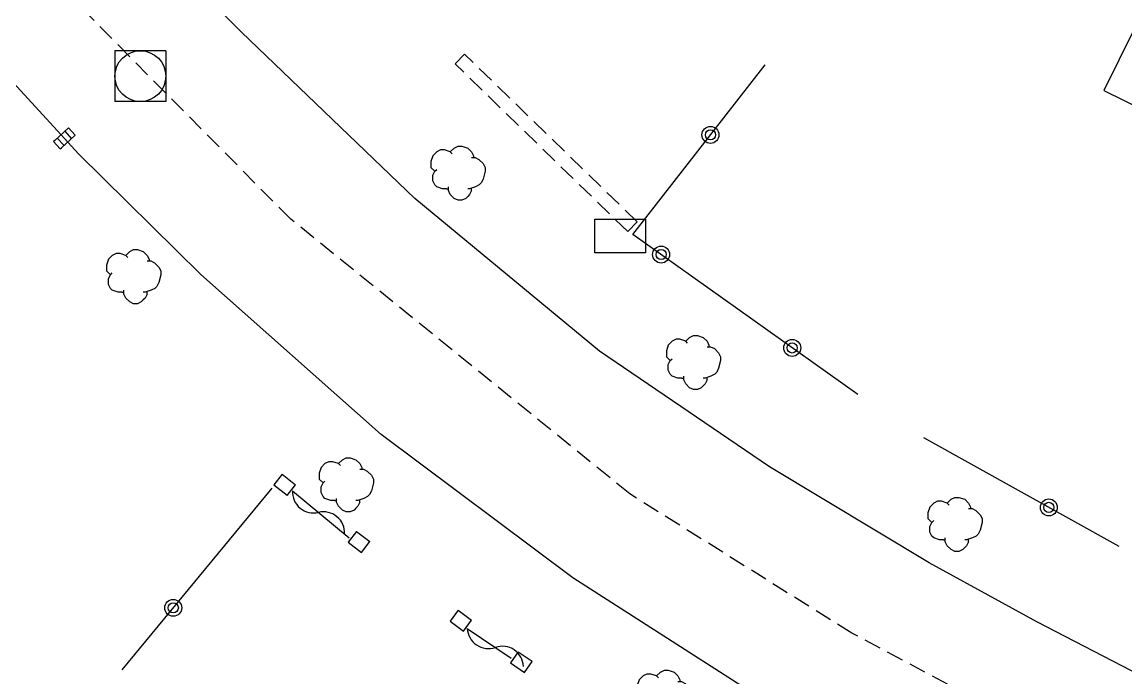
# Model space of a CAD drawing. Header units: millimetres. Extents: x 135000 to 136000, y 129211 to 130000.
# Drawn here: x 135079.58 to 135112.16, y 129603.49 to 129622.85 of the extents above; entities that cross this region are included whole.
import ezdxf

# ---------------------------------------------------------------- set-up
doc = ezdxf.new("R2010")
doc.units = ezdxf.units.MM
doc.linetypes.add('DASHED', pattern=[0.75, 0.5, -0.25])
doc.layers.get('0').update_dxf_attribs({"linetype": 'CONTINUOUS'})
for name, color, linetype in [('W0001', 6, 'DASHED'), ('W0008', 7, 'CONTINUOUS'), ('W0100', 7, 'CONTINUOUS'), ('W0112', 1, 'DASHED'), ('W0300', 7, 'CONTINUOUS'), ('W0310', 3, 'CONTINUOUS'), ('W0322', 7, 'CONTINUOUS'), ('W0400', 7, 'CONTINUOUS'), ('W0420', 7, 'CONTINUOUS'), ('W1471', 7, 'CONTINUOUS')]:
    doc.layers.add(name, color=color, linetype=linetype)

# ---------------------------------------------------------------- blocks, each defined once
blk = doc.blocks.new('T1471')
at = {"color": 0, "linetype": 'Continuous', "flags": 128}
blk.add_lwpolyline([(-0.75, -0.5), (-0.75, 0.5), (0.75, 0.5), (0.75, -0.5), (-0.75, -0.5)], dxfattribs=at)
blk = doc.blocks.new('T300')
for p, q in [((-0.571, 0.686), (-0.686, 0.629)), ((-0.457, 0.686), (-0.571, 0.686)), ((-0.286, 0.629), (-0.457, 0.686)), ((-0.286, 0.629), (-0.171, 0.743)), ((-0.171, 0.743), (-0.057, 0.8)), ((-0.057, 0.8), (0.057, 0.8)), ((0.057, 0.8), (0.229, 0.743)), ((0.229, 0.743), (0.343, 0.629)), ((-0.8, 0.514), (-0.857, 0.343)), ((-0.857, 0.343), (-0.857, 0.171)), ((-0.686, 0.629), (-0.8, 0.514)), ((-0.229, 0.571), (-0.286, 0.629)), ((0.343, 0.629), (0.4, 0.514)), ((0.457, 0.457), (0.343, 0.457)), ((0.4, 0.514), (0.4, 0.457)), ((0.571, 0.4), (0.457, 0.457)), ((0.571, 0.4), (0.686, 0.286)), ((-0.857, 0.171), (-0.743, 0.057)), ((-0.8, -0.057), (-0.743, 0.057)), ((-0.743, 0.057), (-0.686, 0.114)), ((0.686, 0.286), (0.743, 0.171)), ((0.743, 0.057), (0.686, -0.171)), ((0.743, 0.171), (0.743, 0.057)), ((-0.8, -0.171), (-0.8, -0.057)), ((-0.8, -0.229), (-0.8, -0.171)), ((-0.743, -0.343), (-0.8, -0.229)), ((0.629, -0.286), (0.571, -0.343)), ((0.686, -0.171), (0.629, -0.286)), ((-0.686, -0.4), (-0.743, -0.343)), ((-0.514, -0.457), (-0.686, -0.4)), ((-0.4, -0.457), (-0.514, -0.457)), ((-0.4, -0.457), (-0.343, -0.457)), ((-0.343, -0.457), (-0.343, -0.4)), ((-0.343, -0.514), (-0.343, -0.457)), ((-0.286, -0.629), (-0.343, -0.514)), ((-0.171, -0.743), (-0.286, -0.629)), ((0.286, -0.457), (0.229, -0.457)), ((0.286, -0.629), (0.229, -0.686)), ((0.457, -0.4), (0.286, -0.457)), ((0.343, -0.514), (0.286, -0.629)), ((0.343, -0.514), (0.343, -0.457)), ((0.571, -0.343), (0.457, -0.4)), ((-0.057, -0.8), (-0.171, -0.743)), ((0.057, -0.8), (-0.057, -0.8)), ((0.171, -0.743), (0.057, -0.8)), ((0.229, -0.686), (0.171, -0.743))]:
    blk.add_line(p, q)
blk = doc.blocks.new('T420')
for p, q in [((0.75, 0.75), (-0.75, 0.75)), ((-0.75, 0.75), (-0.75, -0.75)), ((0.75, 0.75), (0.75, -0.75)), ((0.75, -0.75), (-0.75, -0.75))]:
    blk.add_line(p, q)
blk.add_ellipse((0, 0), major_axis=(-0.53, 0.53), ratio=1, start_param=3.926991, end_param=10.210176)
blk = doc.blocks.new('T400')
for p, q in [((-0.15, 0.3), (0.15, 0.3)), ((-0.15, -0.25), (-0.15, 0.3)), ((-0.15, 0.15), (0.15, 0.15)), ((-0.15, 0), (0.15, 0)), ((0.15, 0.3), (0.15, -0.25)), ((-0.15, -0.15), (0.15, -0.15)), ((-0.15, -0.25), (-0.15, -0.3)), ((-0.15, -0.3), (0.15, -0.3)), ((0.15, -0.3), (0.15, -0.25))]:
    blk.add_line(p, q)
blk = doc.blocks.new('t322o')
at = {"color": 0, "linetype": 'Continuous'}
for radius in [0.25, 0.15]:
    blk.add_circle((0, 0), radius, dxfattribs=at)
blk = doc.blocks.new('t310o')
at = {"color": 0, "linetype": 'Continuous'}
for centre, start, end in [((-0.5, 0.375), 216.8699, 323.1304), ((0.5, -0.375), 36.8699, 143.1303)]:
    blk.add_arc(centre, 0.625, start, end, dxfattribs=at)

msp = doc.modelspace()

# ---------------------------------------------------------------- linework, layer by layer
at = {"layer": 'W0001'}
msp.add_lwpolyline([(135195.041, 129595.942), (135184.012, 129594.013), (135164.114, 129591.496), (135153.09, 129590.964), (135143.643, 129591.582), (135135.473, 129592.832), (135124.961, 129595.46), (135112.846, 129600.134), (135104.069, 129604.805), (135097.513, 129608.919), (135087.508, 129617.032), (135081.238, 129623.366), (135074.346, 129631.758), (135069.284, 129639.57), (135062.102, 129651.201), (135053.755, 129664.747), (135043.494, 129681.404), (135031.134, 129701.482), (135020.994, 129717.902), (135009.515, 129736.472), (135003.841, 129745.704)], dxfattribs=at)
at = {"layer": 'W0008'}
for points in [[(135112.602, 129603.547), (135109.526, 129605.14), (135106.353, 129606.888), (135101.638, 129609.722), (135096.623, 129613.13), (135091.168, 129617.643), (135086.052, 129622.555), (135084.671, 129623.937), (135083.446, 129625.355), (135080.819, 129628.337), (135078.816, 129630.779), (135076.839, 129633.37), (135074.32, 129637.123), (135066.414, 129649.887), (135057.039, 129665.106), (135054.729, 129668.876), (135039.723, 129693.203), (135028.594, 129711.304), (135020.202, 129724.797), (135014.772, 129733.582), (135006.445, 129747.148)], [(135113.043, 129596.758), (135110.38, 129597.998), (135106.196, 129600.167), (135100.932, 129603.178), (135095.835, 129606.443), (135090.175, 129610.672), (135084.852, 129615.395), (135081.25, 129618.958), (135080.829, 129619.417), (135077.81, 129622.699), (135074.773, 129626.255), (135072.101, 129629.78), (135069.263, 129633.98), (135066.846, 129637.818), (135060.358, 129648.348), (135049.793, 129665.484), (135036.616, 129686.878), (135022.748, 129709.425), (135010.73, 129728.834), (135001.237, 129744.261)]]:
    msp.add_lwpolyline(points, dxfattribs=at)
at = {"layer": 'W0100'}
msp.add_lwpolyline([(135113.715, 129625.314), (135111.505, 129620.829), (135119.739, 129616.771)], dxfattribs=at)
at = {"layer": 'W0112'}
for points in [[(135097.456, 129616.663), (135097.735, 129616.949), (135092.636, 129621.906), (135092.357, 129621.619), (135092.357, 129621.619), (135092.357, 129621.619), (135092.357, 129621.619), (135092.357, 129621.619), (135092.357, 129621.619), (135092.357, 129621.619), (135092.357, 129621.619), (135092.357, 129621.619), (135092.357, 129621.619), (135092.357, 129621.619), (135092.357, 129621.619), (135092.357, 129621.619), (135092.357, 129621.619), (135092.357, 129621.619), (135092.357, 129621.619), (135092.357, 129621.619), (135092.357, 129621.619), (135092.357, 129621.619), (135092.357, 129621.619), (135092.357, 129621.619), (135092.357, 129621.619), (135092.357, 129621.619), (135092.357, 129621.619), (135092.357, 129621.619), (135092.357, 129621.619), (135092.357, 129621.619), (135092.357, 129621.619), (135092.357, 129621.619), (135092.357, 129621.619), (135092.357, 129621.619), (135092.357, 129621.619), (135092.357, 129621.619), (135092.357, 129621.619), (135092.357, 129621.619), (135092.357, 129621.619), (135092.357, 129621.619), (135092.357, 129621.619), (135092.357, 129621.619), (135092.357, 129621.619), (135092.357, 129621.619), (135092.357, 129621.619), (135092.357, 129621.619), (135092.357, 129621.619), (135092.357, 129621.619), (135092.357, 129621.619), (135092.357, 129621.619), (135092.357, 129621.619), (135092.357, 129621.619), (135092.357, 129621.619), (135092.357, 129621.619), (135092.357, 129621.619), (135092.357, 129621.619), (135092.357, 129621.619), (135092.357, 129621.619), (135092.357, 129621.619), (135092.357, 129621.619), (135092.357, 129621.619), (135092.357, 129621.619), (135092.357, 129621.619), (135092.357, 129621.619), (135092.357, 129621.619), (135092.357, 129621.619), (135092.357, 129621.619), (135092.357, 129621.619), (135092.357, 129621.619), (135092.357, 129621.619), (135092.357, 129621.619), (135092.357, 129621.619), (135092.357, 129621.619), (135092.357, 129621.619), (135092.357, 129621.619), (135092.357, 129621.619), (135092.357, 129621.619), (135092.357, 129621.619), (135092.357, 129621.619), (135092.357, 129621.619), (135092.357, 129621.619), (135092.357, 129621.619), (135092.357, 129621.619), (135092.357, 129621.619), (135092.357, 129621.619), (135092.357, 129621.619), (135092.357, 129621.619), (135092.357, 129621.619), (135092.357, 129621.619), (135092.357, 129621.619), (135092.357, 129621.619), (135092.357, 129621.619), (135092.357, 129621.619), (135092.357, 129621.619), (135092.357, 129621.619), (135092.357, 129621.619), (135092.357, 129621.619), (135092.357, 129621.619), (135092.357, 129621.619), (135092.357, 129621.619), (135092.357, 129621.619), (135092.357, 129621.619), (135092.357, 129621.619), (135092.357, 129621.619), (135092.357, 129621.619), (135092.357, 129621.619), (135092.357, 129621.619), (135092.357, 129621.619), (135092.357, 129621.619), (135092.357, 129621.619), (135092.357, 129621.619), (135092.357, 129621.619), (135092.357, 129621.619), (135092.357, 129621.619), (135092.357, 129621.619), (135092.357, 129621.619), (135092.357, 129621.619), (135092.357, 129621.619), (135092.357, 129621.619), (135092.357, 129621.619)], [(135097.456, 129616.663), (135092.357, 129621.619), (135092.357, 129621.619), (135092.357, 129621.619), (135092.357, 129621.619), (135092.357, 129621.619), (135092.357, 129621.619), (135092.357, 129621.619), (135092.357, 129621.619), (135092.357, 129621.619), (135092.357, 129621.619), (135092.357, 129621.619), (135092.357, 129621.619), (135092.357, 129621.619), (135092.357, 129621.619), (135092.357, 129621.619), (135092.357, 129621.619), (135092.357, 129621.619), (135092.357, 129621.619), (135092.357, 129621.619), (135092.357, 129621.619), (135092.357, 129621.619), (135092.357, 129621.619), (135092.357, 129621.619), (135092.357, 129621.619), (135092.357, 129621.619), (135092.357, 129621.619), (135092.357, 129621.619), (135092.357, 129621.619), (135092.357, 129621.619), (135092.357, 129621.619), (135092.357, 129621.619), (135092.357, 129621.619), (135092.357, 129621.619), (135092.357, 129621.619), (135092.357, 129621.619), (135092.357, 129621.619), (135092.357, 129621.619), (135092.357, 129621.619), (135092.357, 129621.619), (135092.357, 129621.619), (135092.357, 129621.619), (135092.357, 129621.619), (135092.357, 129621.619), (135092.357, 129621.619), (135092.357, 129621.619), (135092.357, 129621.619), (135092.357, 129621.619), (135092.357, 129621.619), (135092.357, 129621.619), (135092.357, 129621.619), (135092.357, 129621.619), (135092.357, 129621.619), (135092.357, 129621.619), (135092.357, 129621.619), (135092.357, 129621.619), (135092.357, 129621.619), (135092.357, 129621.619), (135092.357, 129621.619), (135092.357, 129621.619), (135092.357, 129621.619), (135092.357, 129621.619), (135092.357, 129621.619), (135092.357, 129621.619), (135092.357, 129621.619), (135092.357, 129621.619), (135092.357, 129621.619), (135092.357, 129621.619), (135092.357, 129621.619), (135092.357, 129621.619), (135092.357, 129621.619), (135092.357, 129621.619), (135092.357, 129621.619), (135092.357, 129621.619), (135092.357, 129621.619), (135092.357, 129621.619), (135092.357, 129621.619), (135092.357, 129621.619), (135092.357, 129621.619), (135092.357, 129621.619), (135092.357, 129621.619), (135092.357, 129621.619), (135092.357, 129621.619), (135092.357, 129621.619), (135092.357, 129621.619), (135092.357, 129621.619), (135092.357, 129621.619), (135092.357, 129621.619), (135092.357, 129621.619), (135092.357, 129621.619), (135092.357, 129621.619), (135092.357, 129621.619), (135092.357, 129621.619), (135092.357, 129621.619), (135092.357, 129621.619), (135092.357, 129621.619), (135092.357, 129621.619), (135092.357, 129621.619), (135092.357, 129621.619), (135092.357, 129621.619), (135092.357, 129621.619), (135092.357, 129621.619), (135092.357, 129621.619), (135092.357, 129621.619), (135092.357, 129621.619), (135092.357, 129621.619), (135092.357, 129621.619), (135092.357, 129621.619), (135092.357, 129621.619), (135092.357, 129621.619), (135092.357, 129621.619), (135092.357, 129621.619), (135092.357, 129621.619), (135092.357, 129621.619), (135092.357, 129621.619), (135092.357, 129621.619), (135092.357, 129621.619), (135092.357, 129621.619), (135092.357, 129621.619), (135092.357, 129621.619)], [(135087.26, 129609.502), (135087.012, 129609.189), (135087.405, 129608.877), (135087.653, 129609.191), (135087.653, 129609.191), (135087.653, 129609.191), (135087.653, 129609.191), (135087.653, 129609.191), (135087.653, 129609.191), (135087.653, 129609.191), (135087.653, 129609.191), (135087.653, 129609.191), (135087.653, 129609.191), (135087.653, 129609.191), (135087.653, 129609.191), (135087.653, 129609.191), (135087.653, 129609.191), (135087.653, 129609.191), (135087.653, 129609.191), (135087.653, 129609.191), (135087.653, 129609.191), (135087.653, 129609.191), (135087.653, 129609.191), (135087.653, 129609.191), (135087.653, 129609.191), (135087.653, 129609.191), (135087.653, 129609.191), (135087.653, 129609.191), (135087.653, 129609.191), (135087.653, 129609.191), (135087.653, 129609.191), (135087.653, 129609.191), (135087.653, 129609.191), (135087.653, 129609.191), (135087.653, 129609.191), (135087.653, 129609.191), (135087.653, 129609.191), (135087.653, 129609.191), (135087.653, 129609.191), (135087.653, 129609.191), (135087.653, 129609.191), (135087.653, 129609.191), (135087.653, 129609.191), (135087.653, 129609.191), (135087.653, 129609.191), (135087.653, 129609.191), (135087.653, 129609.191), (135087.653, 129609.191), (135087.653, 129609.191), (135087.653, 129609.191), (135087.653, 129609.191), (135087.653, 129609.191), (135087.653, 129609.191), (135087.653, 129609.191), (135087.653, 129609.191), (135087.653, 129609.191), (135087.653, 129609.191), (135087.653, 129609.191), (135087.653, 129609.191), (135087.653, 129609.191), (135087.653, 129609.191), (135087.653, 129609.191), (135087.653, 129609.191), (135087.653, 129609.191), (135087.653, 129609.191), (135087.653, 129609.191), (135087.653, 129609.191), (135087.653, 129609.191), (135087.653, 129609.191), (135087.653, 129609.191), (135087.653, 129609.191), (135087.653, 129609.191), (135087.653, 129609.191), (135087.653, 129609.191), (135087.653, 129609.191), (135087.653, 129609.191), (135087.653, 129609.191), (135087.653, 129609.191), (135087.653, 129609.191), (135087.653, 129609.191), (135087.653, 129609.191), (135087.653, 129609.191), (135087.653, 129609.191), (135087.653, 129609.191), (135087.653, 129609.191), (135087.653, 129609.191), (135087.653, 129609.191), (135087.653, 129609.191), (135087.653, 129609.191), (135087.653, 129609.191), (135087.653, 129609.191), (135087.653, 129609.191), (135087.653, 129609.191), (135087.653, 129609.191), (135087.653, 129609.191), (135087.653, 129609.191), (135087.653, 129609.191), (135087.653, 129609.191), (135087.653, 129609.191), (135087.653, 129609.191), (135087.653, 129609.191), (135087.653, 129609.191), (135087.653, 129609.191), (135087.653, 129609.191), (135087.653, 129609.191), (135087.653, 129609.191), (135087.653, 129609.191), (135087.653, 129609.191), (135087.653, 129609.191), (135087.653, 129609.191), (135087.653, 129609.191), (135087.653, 129609.191), (135087.653, 129609.191), (135087.653, 129609.191), (135087.653, 129609.191), (135087.653, 129609.191), (135087.653, 129609.191), (135087.653, 129609.191), (135087.653, 129609.191), (135087.653, 129609.191)], [(135087.26, 129609.502), (135087.653, 129609.191), (135087.653, 129609.191), (135087.653, 129609.191), (135087.653, 129609.191), (135087.653, 129609.191), (135087.653, 129609.191), (135087.653, 129609.191), (135087.653, 129609.191), (135087.653, 129609.191), (135087.653, 129609.191), (135087.653, 129609.191), (135087.653, 129609.191), (135087.653, 129609.191), (135087.653, 129609.191), (135087.653, 129609.191), (135087.653, 129609.191), (135087.653, 129609.191), (135087.653, 129609.191), (135087.653, 129609.191), (135087.653, 129609.191), (135087.653, 129609.191), (135087.653, 129609.191), (135087.653, 129609.191), (135087.653, 129609.191), (135087.653, 129609.191), (135087.653, 129609.191), (135087.653, 129609.191), (135087.653, 129609.191), (135087.653, 129609.191), (135087.653, 129609.191), (135087.653, 129609.191), (135087.653, 129609.191), (135087.653, 129609.191), (135087.653, 129609.191), (135087.653, 129609.191), (135087.653, 129609.191), (135087.653, 129609.191), (135087.653, 129609.191), (135087.653, 129609.191), (135087.653, 129609.191), (135087.653, 129609.191), (135087.653, 129609.191), (135087.653, 129609.191), (135087.653, 129609.191), (135087.653, 129609.191), (135087.653, 129609.191), (135087.653, 129609.191), (135087.653, 129609.191), (135087.653, 129609.191), (135087.653, 129609.191), (135087.653, 129609.191), (135087.653, 129609.191), (135087.653, 129609.191), (135087.653, 129609.191), (135087.653, 129609.191), (135087.653, 129609.191), (135087.653, 129609.191), (135087.653, 129609.191), (135087.653, 129609.191), (135087.653, 129609.191), (135087.653, 129609.191), (135087.653, 129609.191), (135087.653, 129609.191), (135087.653, 129609.191), (135087.653, 129609.191), (135087.653, 129609.191), (135087.653, 129609.191), (135087.653, 129609.191), (135087.653, 129609.191), (135087.653, 129609.191), (135087.653, 129609.191), (135087.653, 129609.191), (135087.653, 129609.191), (135087.653, 129609.191), (135087.653, 129609.191), (135087.653, 129609.191), (135087.653, 129609.191), (135087.653, 129609.191), (135087.653, 129609.191), (135087.653, 129609.191), (135087.653, 129609.191), (135087.653, 129609.191), (135087.653, 129609.191), (135087.653, 129609.191), (135087.653, 129609.191), (135087.653, 129609.191), (135087.653, 129609.191), (135087.653, 129609.191), (135087.653, 129609.191), (135087.653, 129609.191), (135087.653, 129609.191), (135087.653, 129609.191), (135087.653, 129609.191), (135087.653, 129609.191), (135087.653, 129609.191), (135087.653, 129609.191), (135087.653, 129609.191), (135087.653, 129609.191), (135087.653, 129609.191), (135087.653, 129609.191), (135087.653, 129609.191), (135087.653, 129609.191), (135087.653, 129609.191), (135087.653, 129609.191), (135087.653, 129609.191), (135087.653, 129609.191), (135087.653, 129609.191), (135087.653, 129609.191), (135087.653, 129609.191), (135087.653, 129609.191), (135087.653, 129609.191), (135087.653, 129609.191), (135087.653, 129609.191), (135087.653, 129609.191), (135087.653, 129609.191), (135087.653, 129609.191), (135087.653, 129609.191), (135087.653, 129609.191), (135087.653, 129609.191)], [(135089.449, 129607.809), (135089.208, 129607.49), (135089.602, 129607.192), (135089.844, 129607.511), (135089.844, 129607.511), (135089.844, 129607.511), (135089.844, 129607.511), (135089.844, 129607.511), (135089.844, 129607.511), (135089.844, 129607.511), (135089.844, 129607.511), (135089.844, 129607.511), (135089.844, 129607.511), (135089.844, 129607.511), (135089.844, 129607.511), (135089.844, 129607.511), (135089.844, 129607.511), (135089.844, 129607.511), (135089.844, 129607.511), (135089.844, 129607.511), (135089.844, 129607.511), (135089.844, 129607.511), (135089.844, 129607.511), (135089.844, 129607.511), (135089.844, 129607.511), (135089.844, 129607.511), (135089.844, 129607.511), (135089.844, 129607.511), (135089.844, 129607.511), (135089.844, 129607.511), (135089.844, 129607.511), (135089.844, 129607.511), (135089.844, 129607.511), (135089.844, 129607.511), (135089.844, 129607.511), (135089.844, 129607.511), (135089.844, 129607.511), (135089.844, 129607.511), (135089.844, 129607.511), (135089.844, 129607.511), (135089.844, 129607.511), (135089.844, 129607.511), (135089.844, 129607.511), (135089.844, 129607.511), (135089.844, 129607.511), (135089.844, 129607.511), (135089.844, 129607.511), (135089.844, 129607.511), (135089.844, 129607.511), (135089.844, 129607.511), (135089.844, 129607.511), (135089.844, 129607.511), (135089.844, 129607.511), (135089.844, 129607.511), (135089.844, 129607.511), (135089.844, 129607.511), (135089.844, 129607.511), (135089.844, 129607.511), (135089.844, 129607.511), (135089.844, 129607.511), (135089.844, 129607.511), (135089.844, 129607.511), (135089.844, 129607.511), (135089.844, 129607.511), (135089.844, 129607.511), (135089.844, 129607.511), (135089.844, 129607.511), (135089.844, 129607.511), (135089.844, 129607.511), (135089.844, 129607.511), (135089.844, 129607.511), (135089.844, 129607.511), (135089.844, 129607.511), (135089.844, 129607.511), (135089.844, 129607.511), (135089.844, 129607.511), (135089.844, 129607.511), (135089.844, 129607.511), (135089.844, 129607.511), (135089.844, 129607.511), (135089.844, 129607.511), (135089.844, 129607.511), (135089.844, 129607.511), (135089.844, 129607.511), (135089.844, 129607.511), (135089.844, 129607.511), (135089.844, 129607.511), (135089.844, 129607.511), (135089.844, 129607.511), (135089.844, 129607.511), (135089.844, 129607.511), (135089.844, 129607.511), (135089.844, 129607.511), (135089.844, 129607.511), (135089.844, 129607.511), (135089.844, 129607.511), (135089.844, 129607.511), (135089.844, 129607.511), (135089.844, 129607.511), (135089.844, 129607.511), (135089.844, 129607.511), (135089.844, 129607.511), (135089.844, 129607.511), (135089.844, 129607.511), (135089.844, 129607.511), (135089.844, 129607.511), (135089.844, 129607.511), (135089.844, 129607.511), (135089.844, 129607.511), (135089.844, 129607.511), (135089.844, 129607.511), (135089.844, 129607.511), (135089.844, 129607.511), (135089.844, 129607.511), (135089.844, 129607.511), (135089.844, 129607.511), (135089.844, 129607.511), (135089.844, 129607.511), (135089.844, 129607.511), (135089.844, 129607.511)], [(135089.449, 129607.809), (135089.844, 129607.511), (135089.844, 129607.511), (135089.844, 129607.511), (135089.844, 129607.511), (135089.844, 129607.511), (135089.844, 129607.511), (135089.844, 129607.511), (135089.844, 129607.511), (135089.844, 129607.511), (135089.844, 129607.511), (135089.844, 129607.511), (135089.844, 129607.511), (135089.844, 129607.511), (135089.844, 129607.511), (135089.844, 129607.511), (135089.844, 129607.511), (135089.844, 129607.511), (135089.844, 129607.511), (135089.844, 129607.511), (135089.844, 129607.511), (135089.844, 129607.511), (135089.844, 129607.511), (135089.844, 129607.511), (135089.844, 129607.511), (135089.844, 129607.511), (135089.844, 129607.511), (135089.844, 129607.511), (135089.844, 129607.511), (135089.844, 129607.511), (135089.844, 129607.511), (135089.844, 129607.511), (135089.844, 129607.511), (135089.844, 129607.511), (135089.844, 129607.511), (135089.844, 129607.511), (135089.844, 129607.511), (135089.844, 129607.511), (135089.844, 129607.511), (135089.844, 129607.511), (135089.844, 129607.511), (135089.844, 129607.511), (135089.844, 129607.511), (135089.844, 129607.511), (135089.844, 129607.511), (135089.844, 129607.511), (135089.844, 129607.511), (135089.844, 129607.511), (135089.844, 129607.511), (135089.844, 129607.511), (135089.844, 129607.511), (135089.844, 129607.511), (135089.844, 129607.511), (135089.844, 129607.511), (135089.844, 129607.511), (135089.844, 129607.511), (135089.844, 129607.511), (135089.844, 129607.511), (135089.844, 129607.511), (135089.844, 129607.511), (135089.844, 129607.511), (135089.844, 129607.511), (135089.844, 129607.511), (135089.844, 129607.511), (135089.844, 129607.511), (135089.844, 129607.511), (135089.844, 129607.511), (135089.844, 129607.511), (135089.844, 129607.511), (135089.844, 129607.511), (135089.844, 129607.511), (135089.844, 129607.511), (135089.844, 129607.511), (135089.844, 129607.511), (135089.844, 129607.511), (135089.844, 129607.511), (135089.844, 129607.511), (135089.844, 129607.511), (135089.844, 129607.511), (135089.844, 129607.511), (135089.844, 129607.511), (135089.844, 129607.511), (135089.844, 129607.511), (135089.844, 129607.511), (135089.844, 129607.511), (135089.844, 129607.511), (135089.844, 129607.511), (135089.844, 129607.511), (135089.844, 129607.511), (135089.844, 129607.511), (135089.844, 129607.511), (135089.844, 129607.511), (135089.844, 129607.511), (135089.844, 129607.511), (135089.844, 129607.511), (135089.844, 129607.511), (135089.844, 129607.511), (135089.844, 129607.511), (135089.844, 129607.511), (135089.844, 129607.511), (135089.844, 129607.511), (135089.844, 129607.511), (135089.844, 129607.511), (135089.844, 129607.511), (135089.844, 129607.511), (135089.844, 129607.511), (135089.844, 129607.511), (135089.844, 129607.511), (135089.844, 129607.511), (135089.844, 129607.511), (135089.844, 129607.511), (135089.844, 129607.511), (135089.844, 129607.511), (135089.844, 129607.511), (135089.844, 129607.511), (135089.844, 129607.511), (135089.844, 129607.511), (135089.844, 129607.511), (135089.844, 129607.511), (135089.844, 129607.511)], [(135092.453, 129605.482), (135092.213, 129605.161), (135092.608, 129604.867), (135092.847, 129605.188), (135092.847, 129605.188), (135092.847, 129605.188), (135092.847, 129605.188), (135092.847, 129605.188), (135092.847, 129605.188), (135092.847, 129605.188), (135092.847, 129605.188), (135092.847, 129605.188), (135092.847, 129605.188), (135092.847, 129605.188), (135092.847, 129605.188), (135092.847, 129605.188), (135092.847, 129605.188), (135092.847, 129605.188), (135092.847, 129605.188), (135092.847, 129605.188), (135092.847, 129605.188), (135092.847, 129605.188), (135092.847, 129605.188), (135092.847, 129605.188), (135092.847, 129605.188), (135092.847, 129605.188), (135092.847, 129605.188), (135092.847, 129605.188), (135092.847, 129605.188), (135092.847, 129605.188), (135092.847, 129605.188), (135092.847, 129605.188), (135092.847, 129605.188), (135092.847, 129605.188), (135092.847, 129605.188), (135092.847, 129605.188), (135092.847, 129605.188), (135092.847, 129605.188), (135092.847, 129605.188), (135092.847, 129605.188), (135092.847, 129605.188), (135092.847, 129605.188), (135092.847, 129605.188), (135092.847, 129605.188), (135092.847, 129605.188), (135092.847, 129605.188), (135092.847, 129605.188), (135092.847, 129605.188), (135092.847, 129605.188), (135092.847, 129605.188), (135092.847, 129605.188), (135092.847, 129605.188), (135092.847, 129605.188), (135092.847, 129605.188), (135092.847, 129605.188), (135092.847, 129605.188), (135092.847, 129605.188), (135092.847, 129605.188), (135092.847, 129605.188), (135092.847, 129605.188), (135092.847, 129605.188), (135092.847, 129605.188), (135092.847, 129605.188), (135092.847, 129605.188), (135092.847, 129605.188), (135092.847, 129605.188), (135092.847, 129605.188), (135092.847, 129605.188), (135092.847, 129605.188), (135092.847, 129605.188), (135092.847, 129605.188), (135092.847, 129605.188), (135092.847, 129605.188), (135092.847, 129605.188), (135092.847, 129605.188), (135092.847, 129605.188), (135092.847, 129605.188), (135092.847, 129605.188), (135092.847, 129605.188), (135092.847, 129605.188), (135092.847, 129605.188), (135092.847, 129605.188), (135092.847, 129605.188), (135092.847, 129605.188), (135092.847, 129605.188), (135092.847, 129605.188), (135092.847, 129605.188), (135092.847, 129605.188), (135092.847, 129605.188), (135092.847, 129605.188), (135092.847, 129605.188), (135092.847, 129605.188), (135092.847, 129605.188), (135092.847, 129605.188), (135092.847, 129605.188), (135092.847, 129605.188), (135092.847, 129605.188), (135092.847, 129605.188), (135092.847, 129605.188), (135092.847, 129605.188), (135092.847, 129605.188), (135092.847, 129605.188), (135092.847, 129605.188), (135092.847, 129605.188), (135092.847, 129605.188), (135092.847, 129605.188), (135092.847, 129605.188), (135092.847, 129605.188), (135092.847, 129605.188), (135092.847, 129605.188), (135092.847, 129605.188), (135092.847, 129605.188), (135092.847, 129605.188), (135092.847, 129605.188), (135092.847, 129605.188), (135092.847, 129605.188), (135092.847, 129605.188), (135092.847, 129605.188), (135092.847, 129605.188), (135092.847, 129605.188)], [(135092.453, 129605.482), (135092.847, 129605.188), (135092.847, 129605.188), (135092.847, 129605.188), (135092.847, 129605.188), (135092.847, 129605.188), (135092.847, 129605.188), (135092.847, 129605.188), (135092.847, 129605.188), (135092.847, 129605.188), (135092.847, 129605.188), (135092.847, 129605.188), (135092.847, 129605.188), (135092.847, 129605.188), (135092.847, 129605.188), (135092.847, 129605.188), (135092.847, 129605.188), (135092.847, 129605.188), (135092.847, 129605.188), (135092.847, 129605.188), (135092.847, 129605.188), (135092.847, 129605.188), (135092.847, 129605.188), (135092.847, 129605.188), (135092.847, 129605.188), (135092.847, 129605.188), (135092.847, 129605.188), (135092.847, 129605.188), (135092.847, 129605.188), (135092.847, 129605.188), (135092.847, 129605.188), (135092.847, 129605.188), (135092.847, 129605.188), (135092.847, 129605.188), (135092.847, 129605.188), (135092.847, 129605.188), (135092.847, 129605.188), (135092.847, 129605.188), (135092.847, 129605.188), (135092.847, 129605.188), (135092.847, 129605.188), (135092.847, 129605.188), (135092.847, 129605.188), (135092.847, 129605.188), (135092.847, 129605.188), (135092.847, 129605.188), (135092.847, 129605.188), (135092.847, 129605.188), (135092.847, 129605.188), (135092.847, 129605.188), (135092.847, 129605.188), (135092.847, 129605.188), (135092.847, 129605.188), (135092.847, 129605.188), (135092.847, 129605.188), (135092.847, 129605.188), (135092.847, 129605.188), (135092.847, 129605.188), (135092.847, 129605.188), (135092.847, 129605.188), (135092.847, 129605.188), (135092.847, 129605.188), (135092.847, 129605.188), (135092.847, 129605.188), (135092.847, 129605.188), (135092.847, 129605.188), (135092.847, 129605.188), (135092.847, 129605.188), (135092.847, 129605.188), (135092.847, 129605.188), (135092.847, 129605.188), (135092.847, 129605.188), (135092.847, 129605.188), (135092.847, 129605.188), (135092.847, 129605.188), (135092.847, 129605.188), (135092.847, 129605.188), (135092.847, 129605.188), (135092.847, 129605.188), (135092.847, 129605.188), (135092.847, 129605.188), (135092.847, 129605.188), (135092.847, 129605.188), (135092.847, 129605.188), (135092.847, 129605.188), (135092.847, 129605.188), (135092.847, 129605.188), (135092.847, 129605.188), (135092.847, 129605.188), (135092.847, 129605.188), (135092.847, 129605.188), (135092.847, 129605.188), (135092.847, 129605.188), (135092.847, 129605.188), (135092.847, 129605.188), (135092.847, 129605.188), (135092.847, 129605.188), (135092.847, 129605.188), (135092.847, 129605.188), (135092.847, 129605.188), (135092.847, 129605.188), (135092.847, 129605.188), (135092.847, 129605.188), (135092.847, 129605.188), (135092.847, 129605.188), (135092.847, 129605.188), (135092.847, 129605.188), (135092.847, 129605.188), (135092.847, 129605.188), (135092.847, 129605.188), (135092.847, 129605.188), (135092.847, 129605.188), (135092.847, 129605.188), (135092.847, 129605.188), (135092.847, 129605.188), (135092.847, 129605.188), (135092.847, 129605.188), (135092.847, 129605.188), (135092.847, 129605.188), (135092.847, 129605.188)], [(135094.216, 129604.258), (135093.991, 129603.927), (135094.407, 129603.643), (135094.633, 129603.974), (135094.633, 129603.974), (135094.633, 129603.974), (135094.633, 129603.974), (135094.633, 129603.974), (135094.633, 129603.974), (135094.633, 129603.974), (135094.633, 129603.974), (135094.633, 129603.974), (135094.633, 129603.974), (135094.633, 129603.974), (135094.633, 129603.974), (135094.633, 129603.974), (135094.633, 129603.974), (135094.633, 129603.974), (135094.633, 129603.974), (135094.633, 129603.974), (135094.633, 129603.974), (135094.633, 129603.974), (135094.633, 129603.974), (135094.633, 129603.974), (135094.633, 129603.974), (135094.633, 129603.974), (135094.633, 129603.974), (135094.633, 129603.974), (135094.633, 129603.974), (135094.633, 129603.974), (135094.633, 129603.974), (135094.633, 129603.974), (135094.633, 129603.974), (135094.633, 129603.974), (135094.633, 129603.974), (135094.633, 129603.974), (135094.633, 129603.974), (135094.633, 129603.974), (135094.633, 129603.974), (135094.633, 129603.974), (135094.633, 129603.974), (135094.633, 129603.974), (135094.633, 129603.974), (135094.633, 129603.974), (135094.633, 129603.974), (135094.633, 129603.974), (135094.633, 129603.974), (135094.633, 129603.974), (135094.633, 129603.974), (135094.633, 129603.974), (135094.633, 129603.974), (135094.633, 129603.974), (135094.633, 129603.974), (135094.633, 129603.974), (135094.633, 129603.974), (135094.633, 129603.974), (135094.633, 129603.974), (135094.633, 129603.974), (135094.633, 129603.974), (135094.633, 129603.974), (135094.633, 129603.974), (135094.633, 129603.974), (135094.633, 129603.974), (135094.633, 129603.974), (135094.633, 129603.974), (135094.633, 129603.974), (135094.633, 129603.974), (135094.633, 129603.974), (135094.633, 129603.974), (135094.633, 129603.974), (135094.633, 129603.974), (135094.633, 129603.974), (135094.633, 129603.974), (135094.633, 129603.974), (135094.633, 129603.974), (135094.633, 129603.974), (135094.633, 129603.974), (135094.633, 129603.974), (135094.633, 129603.974), (135094.633, 129603.974), (135094.633, 129603.974), (135094.633, 129603.974), (135094.633, 129603.974), (135094.633, 129603.974), (135094.633, 129603.974), (135094.633, 129603.974), (135094.633, 129603.974), (135094.633, 129603.974), (135094.633, 129603.974), (135094.633, 129603.974), (135094.633, 129603.974), (135094.633, 129603.974), (135094.633, 129603.974), (135094.633, 129603.974), (135094.633, 129603.974), (135094.633, 129603.974), (135094.633, 129603.974), (135094.633, 129603.974), (135094.633, 129603.974), (135094.633, 129603.974), (135094.633, 129603.974), (135094.633, 129603.974), (135094.633, 129603.974), (135094.633, 129603.974), (135094.633, 129603.974), (135094.633, 129603.974), (135094.633, 129603.974), (135094.633, 129603.974), (135094.633, 129603.974), (135094.633, 129603.974), (135094.633, 129603.974), (135094.633, 129603.974), (135094.633, 129603.974), (135094.633, 129603.974), (135094.633, 129603.974), (135094.633, 129603.974), (135094.633, 129603.974), (135094.633, 129603.974), (135094.633, 129603.974), (135094.633, 129603.974)], [(135094.216, 129604.258), (135094.633, 129603.974), (135094.633, 129603.974), (135094.633, 129603.974), (135094.633, 129603.974), (135094.633, 129603.974), (135094.633, 129603.974), (135094.633, 129603.974), (135094.633, 129603.974), (135094.633, 129603.974), (135094.633, 129603.974), (135094.633, 129603.974), (135094.633, 129603.974), (135094.633, 129603.974), (135094.633, 129603.974), (135094.633, 129603.974), (135094.633, 129603.974), (135094.633, 129603.974), (135094.633, 129603.974), (135094.633, 129603.974), (135094.633, 129603.974), (135094.633, 129603.974), (135094.633, 129603.974), (135094.633, 129603.974), (135094.633, 129603.974), (135094.633, 129603.974), (135094.633, 129603.974), (135094.633, 129603.974), (135094.633, 129603.974), (135094.633, 129603.974), (135094.633, 129603.974), (135094.633, 129603.974), (135094.633, 129603.974), (135094.633, 129603.974), (135094.633, 129603.974), (135094.633, 129603.974), (135094.633, 129603.974), (135094.633, 129603.974), (135094.633, 129603.974), (135094.633, 129603.974), (135094.633, 129603.974), (135094.633, 129603.974), (135094.633, 129603.974), (135094.633, 129603.974), (135094.633, 129603.974), (135094.633, 129603.974), (135094.633, 129603.974), (135094.633, 129603.974), (135094.633, 129603.974), (135094.633, 129603.974), (135094.633, 129603.974), (135094.633, 129603.974), (135094.633, 129603.974), (135094.633, 129603.974), (135094.633, 129603.974), (135094.633, 129603.974), (135094.633, 129603.974), (135094.633, 129603.974), (135094.633, 129603.974), (135094.633, 129603.974), (135094.633, 129603.974), (135094.633, 129603.974), (135094.633, 129603.974), (135094.633, 129603.974), (135094.633, 129603.974), (135094.633, 129603.974), (135094.633, 129603.974), (135094.633, 129603.974), (135094.633, 129603.974), (135094.633, 129603.974), (135094.633, 129603.974), (135094.633, 129603.974), (135094.633, 129603.974), (135094.633, 129603.974), (135094.633, 129603.974), (135094.633, 129603.974), (135094.633, 129603.974), (135094.633, 129603.974), (135094.633, 129603.974), (135094.633, 129603.974), (135094.633, 129603.974), (135094.633, 129603.974), (135094.633, 129603.974), (135094.633, 129603.974), (135094.633, 129603.974), (135094.633, 129603.974), (135094.633, 129603.974), (135094.633, 129603.974), (135094.633, 129603.974), (135094.633, 129603.974), (135094.633, 129603.974), (135094.633, 129603.974), (135094.633, 129603.974), (135094.633, 129603.974), (135094.633, 129603.974), (135094.633, 129603.974), (135094.633, 129603.974), (135094.633, 129603.974), (135094.633, 129603.974), (135094.633, 129603.974), (135094.633, 129603.974), (135094.633, 129603.974), (135094.633, 129603.974), (135094.633, 129603.974), (135094.633, 129603.974), (135094.633, 129603.974), (135094.633, 129603.974), (135094.633, 129603.974), (135094.633, 129603.974), (135094.633, 129603.974), (135094.633, 129603.974), (135094.633, 129603.974), (135094.633, 129603.974), (135094.633, 129603.974), (135094.633, 129603.974), (135094.633, 129603.974), (135094.633, 129603.974), (135094.633, 129603.974), (135094.633, 129603.974), (135094.633, 129603.974)]]:
    msp.add_lwpolyline(points, dxfattribs=at)
at = {"layer": 'W0310'}
for points in [[(135087.56, 129609.013), (135089.238, 129607.62), (135089.238, 129607.62), (135089.238, 129607.62), (135089.238, 129607.62), (135089.238, 129607.62), (135089.238, 129607.62), (135089.238, 129607.62), (135089.238, 129607.62), (135089.238, 129607.62), (135089.238, 129607.62), (135089.238, 129607.62), (135089.238, 129607.62), (135089.238, 129607.62), (135089.238, 129607.62), (135089.238, 129607.62), (135089.238, 129607.62), (135089.238, 129607.62), (135089.238, 129607.62), (135089.238, 129607.62), (135089.238, 129607.62), (135089.238, 129607.62), (135089.238, 129607.62), (135089.238, 129607.62), (135089.238, 129607.62), (135089.238, 129607.62), (135089.238, 129607.62), (135089.238, 129607.62), (135089.238, 129607.62), (135089.238, 129607.62), (135089.238, 129607.62), (135089.238, 129607.62), (135089.238, 129607.62), (135089.238, 129607.62), (135089.238, 129607.62), (135089.238, 129607.62), (135089.238, 129607.62), (135089.238, 129607.62), (135089.238, 129607.62), (135089.238, 129607.62), (135089.238, 129607.62), (135089.238, 129607.62), (135089.238, 129607.62), (135089.238, 129607.62), (135089.238, 129607.62), (135089.238, 129607.62), (135089.238, 129607.62), (135089.238, 129607.62), (135089.238, 129607.62), (135089.238, 129607.62), (135089.238, 129607.62), (135089.238, 129607.62), (135089.238, 129607.62), (135089.238, 129607.62), (135089.238, 129607.62), (135089.238, 129607.62), (135089.238, 129607.62), (135089.238, 129607.62), (135089.238, 129607.62), (135089.238, 129607.62), (135089.238, 129607.62), (135089.238, 129607.62), (135089.238, 129607.62), (135089.238, 129607.62), (135089.238, 129607.62), (135089.238, 129607.62), (135089.238, 129607.62), (135089.238, 129607.62), (135089.238, 129607.62), (135089.238, 129607.62), (135089.238, 129607.62), (135089.238, 129607.62), (135089.238, 129607.62), (135089.238, 129607.62), (135089.238, 129607.62), (135089.238, 129607.62), (135089.238, 129607.62), (135089.238, 129607.62), (135089.238, 129607.62), (135089.238, 129607.62), (135089.238, 129607.62), (135089.238, 129607.62), (135089.238, 129607.62), (135089.238, 129607.62), (135089.238, 129607.62), (135089.238, 129607.62), (135089.238, 129607.62), (135089.238, 129607.62), (135089.238, 129607.62), (135089.238, 129607.62), (135089.238, 129607.62), (135089.238, 129607.62), (135089.238, 129607.62), (135089.238, 129607.62), (135089.238, 129607.62), (135089.238, 129607.62), (135089.238, 129607.62), (135089.238, 129607.62), (135089.238, 129607.62), (135089.238, 129607.62), (135089.238, 129607.62)], [(135089.238, 129607.62), (135089.238, 129607.62), (135089.238, 129607.62), (135089.238, 129607.62), (135089.238, 129607.62), (135089.238, 129607.62), (135089.238, 129607.62), (135089.238, 129607.62), (135089.238, 129607.62), (135089.238, 129607.62), (135089.238, 129607.62), (135089.238, 129607.62), (135089.238, 129607.62), (135089.238, 129607.62), (135089.238, 129607.62), (135089.238, 129607.62), (135089.238, 129607.62), (135089.238, 129607.62), (135089.238, 129607.62), (135089.238, 129607.62)], [(135092.72, 129604.946), (135094.017, 129604.069), (135094.017, 129604.069), (135094.017, 129604.069), (135094.017, 129604.069), (135094.017, 129604.069), (135094.017, 129604.069), (135094.017, 129604.069), (135094.017, 129604.069), (135094.017, 129604.069), (135094.017, 129604.069), (135094.017, 129604.069), (135094.017, 129604.069), (135094.017, 129604.069), (135094.017, 129604.069), (135094.017, 129604.069), (135094.017, 129604.069), (135094.017, 129604.069), (135094.017, 129604.069), (135094.017, 129604.069), (135094.017, 129604.069), (135094.017, 129604.069), (135094.017, 129604.069), (135094.017, 129604.069), (135094.017, 129604.069), (135094.017, 129604.069), (135094.017, 129604.069), (135094.017, 129604.069), (135094.017, 129604.069), (135094.017, 129604.069), (135094.017, 129604.069), (135094.017, 129604.069), (135094.017, 129604.069), (135094.017, 129604.069), (135094.017, 129604.069), (135094.017, 129604.069), (135094.017, 129604.069), (135094.017, 129604.069), (135094.017, 129604.069), (135094.017, 129604.069), (135094.017, 129604.069), (135094.017, 129604.069), (135094.017, 129604.069), (135094.017, 129604.069), (135094.017, 129604.069), (135094.017, 129604.069), (135094.017, 129604.069), (135094.017, 129604.069), (135094.017, 129604.069), (135094.017, 129604.069), (135094.017, 129604.069), (135094.017, 129604.069), (135094.017, 129604.069), (135094.017, 129604.069), (135094.017, 129604.069), (135094.017, 129604.069), (135094.017, 129604.069), (135094.017, 129604.069), (135094.017, 129604.069), (135094.017, 129604.069), (135094.017, 129604.069), (135094.017, 129604.069), (135094.017, 129604.069), (135094.017, 129604.069), (135094.017, 129604.069), (135094.017, 129604.069), (135094.017, 129604.069), (135094.017, 129604.069), (135094.017, 129604.069), (135094.017, 129604.069), (135094.017, 129604.069), (135094.017, 129604.069), (135094.017, 129604.069), (135094.017, 129604.069), (135094.017, 129604.069), (135094.017, 129604.069), (135094.017, 129604.069), (135094.017, 129604.069), (135094.017, 129604.069), (135094.017, 129604.069), (135094.017, 129604.069), (135094.017, 129604.069), (135094.017, 129604.069), (135094.017, 129604.069), (135094.017, 129604.069), (135094.017, 129604.069), (135094.017, 129604.069), (135094.017, 129604.069), (135094.017, 129604.069), (135094.017, 129604.069), (135094.017, 129604.069), (135094.017, 129604.069), (135094.017, 129604.069), (135094.017, 129604.069), (135094.017, 129604.069), (135094.017, 129604.069), (135094.017, 129604.069), (135094.017, 129604.069), (135094.017, 129604.069), (135094.017, 129604.069), (135094.017, 129604.069)], [(135094.017, 129604.069), (135094.017, 129604.069), (135094.017, 129604.069), (135094.017, 129604.069), (135094.017, 129604.069), (135094.017, 129604.069), (135094.017, 129604.069), (135094.017, 129604.069), (135094.017, 129604.069), (135094.017, 129604.069), (135094.017, 129604.069), (135094.017, 129604.069), (135094.017, 129604.069), (135094.017, 129604.069), (135094.017, 129604.069), (135094.017, 129604.069), (135094.017, 129604.069), (135094.017, 129604.069), (135094.017, 129604.069), (135094.017, 129604.069)]]:
    msp.add_lwpolyline(points, dxfattribs=at)
at = {"layer": 'W0322'}
for points in [[(135104.241, 129611.851), (135097.604, 129616.581), (135101.505, 129621.587), (135101.505, 129621.587), (135101.505, 129621.587), (135101.505, 129621.587), (135101.505, 129621.587), (135101.505, 129621.587), (135101.505, 129621.587), (135101.505, 129621.587), (135101.505, 129621.587), (135101.505, 129621.587), (135101.505, 129621.587), (135101.505, 129621.587), (135101.505, 129621.587), (135101.505, 129621.587), (135101.505, 129621.587), (135101.505, 129621.587), (135101.505, 129621.587), (135101.505, 129621.587), (135101.505, 129621.587), (135101.505, 129621.587), (135101.505, 129621.587), (135101.505, 129621.587), (135101.505, 129621.587), (135101.505, 129621.587), (135101.505, 129621.587), (135101.505, 129621.587), (135101.505, 129621.587), (135101.505, 129621.587), (135101.505, 129621.587), (135101.505, 129621.587), (135101.505, 129621.587), (135101.505, 129621.587), (135101.505, 129621.587), (135101.505, 129621.587), (135101.505, 129621.587), (135101.505, 129621.587), (135101.505, 129621.587), (135101.505, 129621.587), (135101.505, 129621.587), (135101.505, 129621.587), (135101.505, 129621.587), (135101.505, 129621.587), (135101.505, 129621.587), (135101.505, 129621.587), (135101.505, 129621.587), (135101.505, 129621.587), (135101.505, 129621.587), (135101.505, 129621.587), (135101.505, 129621.587), (135101.505, 129621.587), (135101.505, 129621.587), (135101.505, 129621.587), (135101.505, 129621.587), (135101.505, 129621.587), (135101.505, 129621.587), (135101.505, 129621.587), (135101.505, 129621.587), (135101.505, 129621.587), (135101.505, 129621.587), (135101.505, 129621.587), (135101.505, 129621.587), (135101.505, 129621.587), (135101.505, 129621.587), (135101.505, 129621.587), (135101.505, 129621.587), (135101.505, 129621.587), (135101.505, 129621.587), (135101.505, 129621.587), (135101.505, 129621.587), (135101.505, 129621.587), (135101.505, 129621.587), (135101.505, 129621.587), (135101.505, 129621.587), (135101.505, 129621.587), (135101.505, 129621.587), (135101.505, 129621.587), (135101.505, 129621.587), (135101.505, 129621.587), (135101.505, 129621.587), (135101.505, 129621.587), (135101.505, 129621.587), (135101.505, 129621.587), (135101.505, 129621.587), (135101.505, 129621.587), (135101.505, 129621.587), (135101.505, 129621.587), (135101.505, 129621.587), (135101.505, 129621.587), (135101.505, 129621.587), (135101.505, 129621.587), (135101.505, 129621.587), (135101.505, 129621.587), (135101.505, 129621.587), (135101.505, 129621.587), (135101.505, 129621.587), (135101.505, 129621.587), (135101.505, 129621.587), (135101.505, 129621.587), (135101.505, 129621.587)], [(135101.505, 129621.587), (135101.505, 129621.587), (135101.505, 129621.587), (135101.505, 129621.587), (135101.505, 129621.587), (135101.505, 129621.587), (135101.505, 129621.587), (135101.505, 129621.587), (135101.505, 129621.587), (135101.505, 129621.587), (135101.505, 129621.587), (135101.505, 129621.587), (135101.505, 129621.587), (135101.505, 129621.587), (135101.505, 129621.587), (135101.505, 129621.587), (135101.505, 129621.587), (135101.505, 129621.587), (135101.505, 129621.587), (135101.505, 129621.587)], [(135111.957, 129607.368), (135106.188, 129610.573), (135106.188, 129610.573), (135106.188, 129610.573), (135106.188, 129610.573), (135106.188, 129610.573), (135106.188, 129610.573), (135106.188, 129610.573), (135106.188, 129610.573), (135106.188, 129610.573), (135106.188, 129610.573), (135106.188, 129610.573), (135106.188, 129610.573), (135106.188, 129610.573), (135106.188, 129610.573), (135106.188, 129610.573), (135106.188, 129610.573), (135106.188, 129610.573), (135106.188, 129610.573), (135106.188, 129610.573), (135106.188, 129610.573), (135106.188, 129610.573), (135106.188, 129610.573), (135106.188, 129610.573), (135106.188, 129610.573), (135106.188, 129610.573), (135106.188, 129610.573), (135106.188, 129610.573), (135106.188, 129610.573), (135106.188, 129610.573), (135106.188, 129610.573), (135106.188, 129610.573), (135106.188, 129610.573), (135106.188, 129610.573), (135106.188, 129610.573), (135106.188, 129610.573), (135106.188, 129610.573), (135106.188, 129610.573), (135106.188, 129610.573), (135106.188, 129610.573), (135106.188, 129610.573), (135106.188, 129610.573), (135106.188, 129610.573), (135106.188, 129610.573), (135106.188, 129610.573), (135106.188, 129610.573), (135106.188, 129610.573), (135106.188, 129610.573), (135106.188, 129610.573), (135106.188, 129610.573), (135106.188, 129610.573), (135106.188, 129610.573), (135106.188, 129610.573), (135106.188, 129610.573), (135106.188, 129610.573), (135106.188, 129610.573), (135106.188, 129610.573), (135106.188, 129610.573), (135106.188, 129610.573), (135106.188, 129610.573), (135106.188, 129610.573), (135106.188, 129610.573), (135106.188, 129610.573), (135106.188, 129610.573), (135106.188, 129610.573), (135106.188, 129610.573), (135106.188, 129610.573), (135106.188, 129610.573), (135106.188, 129610.573), (135106.188, 129610.573), (135106.188, 129610.573), (135106.188, 129610.573), (135106.188, 129610.573), (135106.188, 129610.573), (135106.188, 129610.573), (135106.188, 129610.573), (135106.188, 129610.573), (135106.188, 129610.573), (135106.188, 129610.573), (135106.188, 129610.573), (135106.188, 129610.573), (135106.188, 129610.573), (135106.188, 129610.573), (135106.188, 129610.573), (135106.188, 129610.573), (135106.188, 129610.573), (135106.188, 129610.573), (135106.188, 129610.573), (135106.188, 129610.573), (135106.188, 129610.573), (135106.188, 129610.573), (135106.188, 129610.573), (135106.188, 129610.573), (135106.188, 129610.573), (135106.188, 129610.573), (135106.188, 129610.573), (135106.188, 129610.573), (135106.188, 129610.573), (135106.188, 129610.573), (135106.188, 129610.573), (135106.188, 129610.573)], [(135106.188, 129610.573), (135106.188, 129610.573), (135106.188, 129610.573), (135106.188, 129610.573), (135106.188, 129610.573), (135106.188, 129610.573), (135106.188, 129610.573), (135106.188, 129610.573), (135106.188, 129610.573), (135106.188, 129610.573), (135106.188, 129610.573), (135106.188, 129610.573), (135106.188, 129610.573), (135106.188, 129610.573), (135106.188, 129610.573), (135106.188, 129610.573), (135106.188, 129610.573), (135106.188, 129610.573), (135106.188, 129610.573), (135106.188, 129610.573)], [(135082.531, 129603.724), (135082.531, 129603.724), (135082.531, 129603.724), (135082.531, 129603.724), (135082.531, 129603.724), (135082.531, 129603.724), (135082.531, 129603.724), (135082.531, 129603.724), (135082.531, 129603.724), (135082.531, 129603.724), (135082.531, 129603.724), (135082.531, 129603.724), (135082.531, 129603.724), (135082.531, 129603.724), (135082.531, 129603.724), (135082.531, 129603.724), (135082.531, 129603.724), (135082.531, 129603.724), (135082.531, 129603.724), (135086.958, 129609.089)], [(135082.531, 129603.724), (135082.531, 129603.724), (135082.531, 129603.724), (135082.531, 129603.724), (135082.531, 129603.724), (135082.531, 129603.724), (135082.531, 129603.724), (135082.531, 129603.724), (135082.531, 129603.724), (135082.531, 129603.724), (135082.531, 129603.724), (135082.531, 129603.724), (135082.531, 129603.724), (135082.531, 129603.724), (135082.531, 129603.724), (135082.531, 129603.724), (135082.531, 129603.724), (135082.531, 129603.724), (135082.531, 129603.724), (135082.531, 129603.724), (135082.531, 129603.724), (135082.531, 129603.724), (135082.531, 129603.724), (135082.531, 129603.724), (135082.531, 129603.724), (135082.531, 129603.724), (135082.531, 129603.724), (135082.531, 129603.724), (135082.531, 129603.724), (135082.531, 129603.724), (135082.531, 129603.724), (135082.531, 129603.724), (135082.531, 129603.724), (135082.531, 129603.724), (135082.531, 129603.724), (135082.531, 129603.724), (135082.531, 129603.724), (135082.531, 129603.724), (135082.531, 129603.724), (135082.531, 129603.724), (135082.531, 129603.724), (135082.531, 129603.724), (135082.531, 129603.724), (135082.531, 129603.724), (135082.531, 129603.724), (135082.531, 129603.724), (135082.531, 129603.724), (135082.531, 129603.724), (135082.531, 129603.724), (135082.531, 129603.724), (135082.531, 129603.724), (135082.531, 129603.724), (135082.531, 129603.724), (135082.531, 129603.724), (135082.531, 129603.724), (135082.531, 129603.724), (135082.531, 129603.724), (135082.531, 129603.724), (135082.531, 129603.724), (135082.531, 129603.724), (135082.531, 129603.724), (135082.531, 129603.724), (135082.531, 129603.724), (135082.531, 129603.724), (135082.531, 129603.724), (135082.531, 129603.724), (135082.531, 129603.724), (135082.531, 129603.724), (135082.531, 129603.724), (135082.531, 129603.724), (135082.531, 129603.724), (135082.531, 129603.724), (135082.531, 129603.724), (135082.531, 129603.724), (135082.531, 129603.724), (135082.531, 129603.724), (135082.531, 129603.724), (135082.531, 129603.724), (135082.531, 129603.724), (135082.531, 129603.724), (135082.531, 129603.724), (135082.531, 129603.724), (135082.531, 129603.724), (135082.531, 129603.724), (135082.531, 129603.724), (135082.531, 129603.724), (135082.531, 129603.724), (135082.531, 129603.724), (135082.531, 129603.724), (135082.531, 129603.724), (135082.531, 129603.724), (135082.531, 129603.724), (135082.531, 129603.724), (135082.531, 129603.724), (135082.531, 129603.724), (135082.531, 129603.724), (135082.531, 129603.724), (135082.531, 129603.724), (135082.531, 129603.724), (135082.531, 129603.724), (135082.531, 129603.724)]]:
    msp.add_lwpolyline(points, dxfattribs=at)

# ---------------------------------------------------------------- block references
at = {"layer": 'W0300'}
for p in [(135092.503, 129618.388), (135082.929, 129615.332), (135099.451, 129612.798), (135089.206, 129609.185), (135107.168, 129608.018), (135098.591, 129602.915)]:
    msp.add_blockref('T300', p, dxfattribs=at)
at = {"layer": 'W0310'}
for p, rotation in [((135088.329, 129608.374), 320.3021039845402), ((135093.548, 129604.386), 325.9345366744288)]:
    msp.add_blockref('t310o', p, dxfattribs=dict(at, rotation=rotation))
at = {"layer": 'W0322'}
for p, rotation in [((135099.894, 129619.519), 52.07210821660317), ((135098.439, 129615.986), 144.5235466255699), ((135102.307, 129613.229), 144.5235466255699), ((135109.881, 129608.521), 150.9454218152291), ((135084.043, 129605.556), 50.47188400521583)]:
    msp.add_blockref('t322o', p, dxfattribs=dict(at, rotation=rotation))
at = {"layer": 'W0400', "rotation": 312.4919103085895}
msp.add_blockref('T400', (135080.829, 129619.417), dxfattribs=at)
at = {"layer": 'W0420'}
msp.add_blockref('T420', (135083.072, 129621.253), dxfattribs=at)
at = {"layer": 'W1471'}
msp.add_blockref('T1471', (135097.232, 129616.533), dxfattribs=at)

doc.saveas('drawing.dxf')
